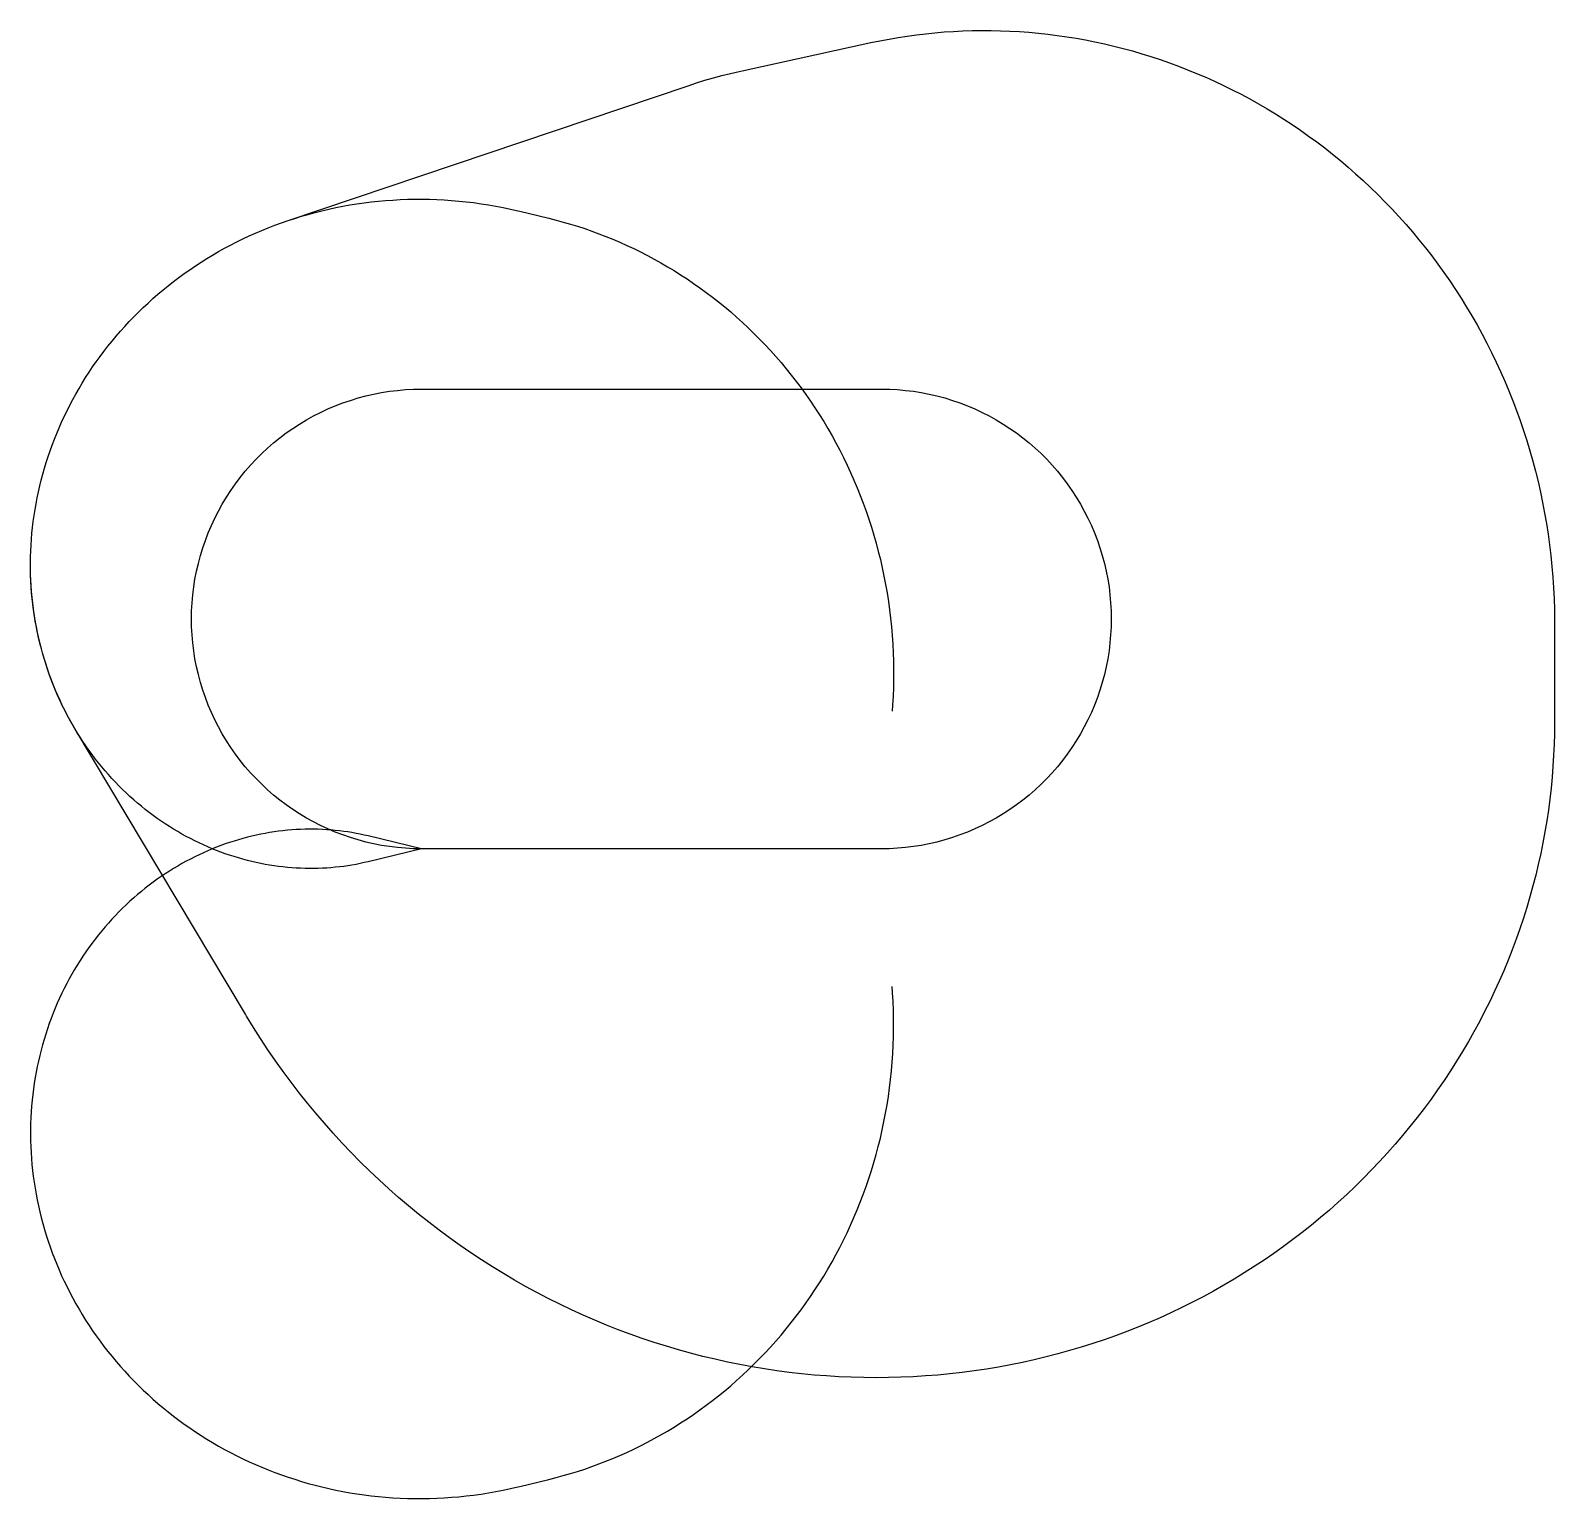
# Model space of a CAD drawing. Header units: metres. Extents: x -15737 to 45616, y -26156 to 32948.
import ezdxf

# ---------------------------------------------------------------- set-up
doc = ezdxf.new("R2010")
doc.units = ezdxf.units.M

msp = doc.modelspace()

# ---------------------------------------------------------------- linework, layer by layer
at = {"layer": 'NorminalTrack', "color": 1}
msp.add_lwpolyline([(0, 0), (0, 0), (-323, 6), (-646, 23), (-967, 51), (-1288, 90), (-1607, 141), (-1924, 202), (-2239, 275), (-2551, 359), (-2860, 453), (-3165, 558), (-3467, 674), (-3764, 800), (-4057, 937), (-4345, 1083), (-4628, 1240), (-4904, 1406), (-5175, 1582), (-5440, 1768), (-5698, 1962), (-5949, 2165), (-6193, 2377), (-6429, 2598), (-6658, 2826), (-6878, 3062), (-7090, 3306), (-7293, 3557), (-7488, 3815), (-7673, 4080), (-7849, 4351), (-8015, 4628), (-8172, 4910), (-8318, 5198), (-8455, 5491), (-8581, 5788), (-8697, 6090), (-8802, 6395), (-8897, 6704), (-8980, 7016), (-9053, 7331), (-9115, 7648), (-9165, 7967), (-9204, 8288), (-9233, 8610), (-9249, 8932), (-9255, 9255), (-9249, 9578), (-9233, 9901), (-9204, 10223), (-9165, 10543), (-9115, 10862), (-9053, 11179), (-8980, 11494), (-8897, 11806), (-8802, 12115), (-8697, 12421), (-8581, 12722), (-8455, 13020), (-8318, 13312), (-8172, 13600), (-8015, 13883), (-7849, 14160), (-7673, 14431), (-7488, 14695), (-7293, 14953), (-7090, 15204), (-6878, 15448), (-6658, 15684), (-6429, 15913), (-6193, 16133), (-5949, 16345), (-5698, 16548), (-5440, 16743), (-5175, 16928), (-4904, 17104), (-4628, 17270), (-4345, 17427), (-4057, 17574), (-3764, 17710), (-3467, 17836), (-3165, 17952), (-2860, 18057), (-2551, 18152), (-2239, 18235), (-1924, 18308), (-1607, 18370), (-1288, 18420), (-967, 18460), (-646, 18488), (-323, 18505), (0, 18510), (0, 18510), (18516, 18510), (18516, 18510), (18839, 18505), (19161, 18488), (19483, 18460), (19804, 18420), (20123, 18370), (20440, 18308), (20755, 18235), (21067, 18152), (21376, 18057), (21681, 17952), (21983, 17836), (22280, 17710), (22573, 17574), (22861, 17427), (23143, 17270), (23420, 17104), (23691, 16928), (23956, 16743), (24214, 16548), (24465, 16345), (24709, 16133), (24945, 15913), (25173, 15684), (25394, 15448), (25606, 15204), (25809, 14953), (26003, 14695), (26189, 14431), (26364, 14160), (26531, 13883), (26687, 13600), (26834, 13312), (26971, 13020), (27097, 12722), (27213, 12421), (27318, 12115), (27412, 11806), (27496, 11494), (27569, 11179), (27630, 10862), (27681, 10543), (27720, 10223), (27748, 9901), (27765, 9578), (27771, 9255), (27765, 8932), (27748, 8610), (27720, 8288), (27681, 7967), (27630, 7648), (27569, 7331), (27496, 7016), (27412, 6704), (27318, 6395), (27213, 6090), (27097, 5788), (26971, 5491), (26834, 5198), (26687, 4910), (26531, 4628), (26364, 4351), (26189, 4080), (26003, 3815), (25809, 3557), (25606, 3306), (25394, 3062), (25173, 2826), (24945, 2598), (24709, 2377), (24465, 2165), (24214, 1962), (23956, 1768), (23691, 1582), (23420, 1406), (23143, 1240), (22861, 1083), (22573, 937), (22280, 800), (21983, 674), (21681, 558), (21376, 453), (21067, 359), (20755, 275), (20440, 202), (20123, 141), (19804, 90), (19483, 51), (19161, 23), (18839, 6), (18516, 0), (0, 0)], dxfattribs=at)
at = {"layer": 'WindSpiral', "color": 5}
for points in [[(0, 0), (-2137, -518), (-2300, -556), (-2463, -591), (-2628, -624), (-2794, -654), (-2961, -680), (-3129, -705), (-3298, -726), (-3469, -744), (-3640, -759), (-3812, -772), (-3985, -781), (-4159, -788), (-4334, -791), (-4509, -792), (-4685, -789), (-4861, -783), (-5038, -774), (-5216, -762), (-5394, -747), (-5572, -729), (-5751, -707), (-5930, -683), (-6109, -655), (-6288, -624), (-6467, -589), (-6646, -552), (-6826, -511), (-7005, -466), (-7184, -419), (-7363, -368), (-7541, -314), (-7720, -257), (-7897, -196), (-8075, -132), (-8251, -64), (-8428, 6), (-8603, 80), (-8778, 158), (-8952, 238), (-9125, 322), (-9298, 410), (-9469, 500), (-9640, 594), (-9809, 692), (-9977, 792), (-10144, 896), (-10310, 1003), (-10474, 1113), (-10637, 1226), (-10798, 1343), (-10958, 1463), (-11116, 1586), (-11273, 1712), (-11428, 1842), (-11581, 1974), (-11732, 2110), (-11882, 2249), (-12029, 2390), (-12175, 2535), (-12318, 2683), (-12459, 2833), (-12598, 2987), (-12735, 3144), (-12869, 3303), (-13001, 3465), (-13131, 3630), (-13258, 3798), (-13382, 3969), (-13504, 4142), (-13624, 4318), (-13740, 4496), (-13854, 4677), (-13965, 4861), (-14073, 5047), (-14178, 5235), (-14280, 5426), (-14379, 5619), (-14475, 5815), (-14568, 6013), (-14657, 6213), (-14744, 6415), (-14827, 6619), (-14906, 6825), (-14983, 7034), (-15056, 7244), (-15125, 7456), (-15191, 7670), (-15253, 7885), (-15312, 8102), (-15367, 8321), (-15419, 8542), (-15466, 8764), (-15510, 8987), (-15551, 9212), (-15587, 9438), (-15620, 9666), (-15648, 9895), (-15673, 10124), (-15694, 10355), (-15710, 10587), (-15723, 10820), (-15732, 11053), (-15736, 11288), (-15737, 11523), (-15733, 11758), (-15726, 11995), (-15714, 12231), (-15698, 12469), (-15678, 12706), (-15653, 12944), (-15625, 13182), (-15592, 13420), (-15555, 13658), (-15513, 13897), (-15467, 14135), (-15417, 14372), (-15363, 14610), (-15305, 14847), (-15242, 15084), (-15175, 15320), (-15103, 15556), (-15027, 15791), (-14947, 16026), (-14863, 16259), (-14774, 16492), (-14681, 16724), (-14584, 16955), (-14482, 17184), (-14377, 17412), (-14266, 17640), (-14152, 17865), (-14034, 18090), (-13911, 18312), (-13784, 18533), (-13653, 18753), (-13517, 18971), (-13378, 19186), (-13234, 19400), (-13087, 19612), (-12935, 19822), (-12779, 20030), (-12619, 20236), (-12455, 20439), (-12288, 20640), (-12116, 20838), (-11941, 21034), (-11761, 21227), (-11578, 21418), (-11391, 21606), (-11200, 21790), (-11006, 21973), (-10808, 22152), (-10607, 22328), (-10401, 22501), (-10193, 22670), (-9981, 22837), (-9765, 23000), (-9546, 23160), (-9324, 23316), (-9099, 23469), (-8870, 23618), (-8639, 23764), (-8404, 23906), (-8166, 24044), (-7925, 24178), (-7682, 24308), (-7435, 24434), (-7186, 24557), (-6934, 24675), (-6679, 24789), (-6422, 24899), (-6163, 25004), (-5901, 25106), (-5636, 25203), (-5370, 25295), (-5370, 25295), (10734, 30726), (11071, 30836), (11411, 30941), (11753, 31040), (12097, 31133), (12444, 31220), (12793, 31302), (12913, 31328), (18097, 32458), (18460, 32534), (18825, 32603), (19192, 32667), (19560, 32724), (19931, 32774), (20302, 32819), (20675, 32856), (21050, 32888), (21425, 32913), (21801, 32931), (22179, 32943), (22557, 32948), (22936, 32947), (23315, 32939), (23695, 32924), (24076, 32903), (24456, 32875), (24837, 32840), (25218, 32799), (25598, 32751), (25979, 32696), (26358, 32634), (26738, 32566), (27117, 32491), (27495, 32409), (27872, 32320), (28249, 32225), (28624, 32123), (28998, 32014), (29371, 31899), (29742, 31777), (30112, 31648), (30480, 31513), (30846, 31370), (31210, 31222), (31573, 31066), (31933, 30904), (32291, 30736), (32646, 30561), (32999, 30380), (33350, 30192), (33697, 29997), (34042, 29797), (34384, 29590), (34722, 29376), (35058, 29157), (35390, 28931), (35718, 28699), (36043, 28461), (36365, 28217), (36682, 27967), (36996, 27711), (37306, 27450), (37611, 27182), (37913, 26909), (38210, 26630), (38502, 26345), (38790, 26055), (39074, 25759), (39352, 25458), (39626, 25152), (39895, 24841), (40159, 24524), (40417, 24202), (40671, 23875), (40919, 23544), (41161, 23207), (41398, 22866), (41630, 22520), (41856, 22170), (42076, 21815), (42290, 21456), (42498, 21092), (42700, 20725), (42896, 20353), (43085, 19977), (43269, 19598), (43446, 19215), (43616, 18828), (43780, 18438), (43938, 18044), (44089, 17647), (44233, 17246), (44370, 16843), (44500, 16437), (44624, 16027), (44740, 15615), (44850, 15201), (44952, 14784), (45047, 14364), (45135, 13943), (45216, 13519), (45290, 13093), (45356, 12665), (45415, 12236), (45466, 11805), (45510, 11372), (45546, 10939), (45575, 10503), (45596, 10067), (45610, 9630), (45616, 9192), (45616, 9064), (45616, 5083), (45613, 4644), (45601, 4205), (45582, 3765), (45555, 3325), (45520, 2884), (45478, 2444), (45428, 2004), (45370, 1564), (45304, 1125), (45231, 686), (45150, 248), (45061, -189), (44964, -626), (44859, -1061), (44747, -1495), (44627, -1927), (44499, -2358), (44364, -2788), (44221, -3215), (44070, -3641), (43912, -4065), (43746, -4486), (43572, -4905), (43391, -5322), (43203, -5735), (43006, -6147), (42803, -6555), (42592, -6960), (42374, -7362), (42148, -7761), (41915, -8156), (41675, -8548), (41428, -8936), (41173, -9321), (40912, -9701), (40644, -10077), (40368, -10449), (40086, -10817), (39797, -11180), (39501, -11539), (39199, -11893), (38890, -12242), (38575, -12586), (38253, -12926), (37925, -13259), (37590, -13588), (37250, -13911), (36903, -14229), (36551, -14541), (36192, -14847), (35828, -15147), (35458, -15442), (35082, -15730), (34701, -16012), (34314, -16288), (33922, -16557), (33525, -16820), (33123, -17076), (32716, -17326), (32304, -17568), (31887, -17804), (31466, -18033), (31040, -18255), (30610, -18469), (30175, -18676), (29737, -18876), (29294, -19069), (28847, -19254), (28397, -19431), (27943, -19601), (27485, -19763), (27024, -19917), (26560, -20064), (26092, -20202), (25622, -20333), (25149, -20455), (24673, -20569), (24194, -20675), (23713, -20773), (23230, -20863), (22745, -20944), (22258, -21017), (21768, -21081), (21277, -21137), (20785, -21185), (20291, -21223), (19796, -21254), (19300, -21275), (18802, -21288), (18304, -21293), (17806, -21288), (17306, -21275), (16807, -21253), (16307, -21223), (15807, -21184), (15307, -21135), (14808, -21079), (14309, -21013), (13810, -20938), (13312, -20855), (12815, -20763), (12319, -20662), (11825, -20552), (11331, -20434), (10840, -20307), (10349, -20171), (9861, -20026), (9374, -19873), (8890, -19711), (8408, -19540), (7928, -19361), (7451, -19173), (6977, -18976), (6506, -18771), (6037, -18558), (5572, -18336), (5110, -18106), (4652, -17867), (4197, -17620), (3747, -17365), (3300, -17102), (2857, -16831), (2418, -16551), (1984, -16264), (1554, -15968), (1129, -15665), (709, -15354), (294, -15036), (-116, -14710), (-521, -14376), (-920, -14035), (-1314, -13686), (-1703, -13330), (-2085, -12967), (-2462, -12597), (-2832, -12220), (-3197, -11836), (-3555, -11446), (-3906, -11048), (-4251, -10644), (-4590, -10234), (-4921, -9817), (-5246, -9394), (-5564, -8964), (-5874, -8529), (-6177, -8088), (-6473, -7641), (-6761, -7188), (-7042, -6730), (-7084, -6660), (-13941, 4822), (-14050, 5007), (-14156, 5195), (-14258, 5386), (-14358, 5578), (-14455, 5773), (-14548, 5971), (-14639, 6170), (-14726, 6372), (-14809, 6576), (-14890, 6782), (-14967, 6989), (-15040, 7199), (-15111, 7411), (-15177, 7624), (-15240, 7839), (-15300, 8056), (-15356, 8275), (-15408, 8495), (-15457, 8717), (-15501, 8940), (-15542, 9165), (-15580, 9391), (-15613, 9618), (-15642, 9846), (-15668, 10076), (-15690, 10306), (-15707, 10538), (-15721, 10770), (-15730, 11004), (-15736, 11238), (-15737, 11437)], [(0, 0), (-2137, -518), (-2300, -556), (-2463, -591), (-2628, -624), (-2794, -654), (-2961, -680), (-3129, -705), (-3298, -726), (-3469, -744), (-3640, -759), (-3812, -772), (-3985, -781), (-4159, -788), (-4334, -791), (-4509, -792), (-4685, -789), (-4861, -783), (-5038, -774), (-5216, -762), (-5394, -747), (-5572, -729), (-5751, -707), (-5930, -683), (-6109, -655), (-6288, -624), (-6467, -589), (-6646, -552), (-6826, -511), (-7005, -466), (-7184, -419), (-7363, -368), (-7541, -314), (-7720, -257), (-7897, -196), (-8075, -132), (-8251, -64), (-8428, 6), (-8603, 80), (-8778, 158), (-8952, 238), (-9125, 322), (-9298, 410), (-9469, 500), (-9640, 594), (-9809, 692), (-9977, 792), (-10144, 896), (-10310, 1003), (-10474, 1113), (-10637, 1226), (-10798, 1343), (-10958, 1463), (-11116, 1586), (-11273, 1712), (-11428, 1842), (-11581, 1974), (-11732, 2110), (-11882, 2249), (-12029, 2390), (-12175, 2535), (-12318, 2683), (-12459, 2833), (-12598, 2987), (-12735, 3144), (-12869, 3303), (-13001, 3465), (-13131, 3630), (-13258, 3798), (-13382, 3969), (-13504, 4142), (-13624, 4318), (-13740, 4496), (-13854, 4677), (-13965, 4861), (-14073, 5047), (-14178, 5235), (-14280, 5426), (-14379, 5619), (-14475, 5815), (-14568, 6013), (-14657, 6213), (-14744, 6415), (-14827, 6619), (-14906, 6825), (-14983, 7034), (-15056, 7244), (-15125, 7456), (-15191, 7670), (-15253, 7885), (-15312, 8102), (-15367, 8321), (-15419, 8542), (-15466, 8764), (-15510, 8987), (-15551, 9212), (-15587, 9438), (-15620, 9666), (-15648, 9895), (-15673, 10124), (-15694, 10355), (-15710, 10587), (-15723, 10820), (-15732, 11053), (-15736, 11288), (-15737, 11523), (-15733, 11758), (-15726, 11995), (-15714, 12231), (-15698, 12469), (-15678, 12706), (-15653, 12944), (-15625, 13182), (-15592, 13420), (-15555, 13658), (-15513, 13897), (-15467, 14135), (-15417, 14372), (-15363, 14610), (-15305, 14847), (-15242, 15084), (-15175, 15320), (-15103, 15556), (-15027, 15791), (-14947, 16026), (-14863, 16259), (-14774, 16492), (-14681, 16724), (-14584, 16955), (-14482, 17184), (-14377, 17412), (-14266, 17640), (-14152, 17865), (-14034, 18090), (-13911, 18312), (-13784, 18533), (-13653, 18753), (-13517, 18971), (-13378, 19186), (-13234, 19400), (-13087, 19612), (-12935, 19822), (-12779, 20030), (-12619, 20236), (-12455, 20439), (-12288, 20640), (-12116, 20838), (-11941, 21034), (-11761, 21227), (-11578, 21418), (-11391, 21606), (-11200, 21790), (-11006, 21973), (-10808, 22152), (-10607, 22328), (-10401, 22501), (-10193, 22670), (-9981, 22837), (-9765, 23000), (-9546, 23160), (-9324, 23316), (-9099, 23469), (-8870, 23618), (-8639, 23764), (-8404, 23906), (-8166, 24044), (-7925, 24178), (-7682, 24308), (-7435, 24434), (-7186, 24557), (-6934, 24675), (-6679, 24789), (-6422, 24899), (-6163, 25004), (-5901, 25106), (-5636, 25203), (-5370, 25295), (-5101, 25383), (-4830, 25467), (-4557, 25546), (-4282, 25620), (-4005, 25690), (-3726, 25755), (-3445, 25815), (-3163, 25871), (-2880, 25922), (-2594, 25968), (-2308, 26008), (-2020, 26045), (-1730, 26076), (-1440, 26102), (-1149, 26123), (-856, 26139), (-563, 26150), (-269, 26156), (26, 26156), (322, 26152), (618, 26142), (914, 26127), (1211, 26107), (1508, 26082), (1806, 26051), (2103, 26016), (2401, 25975), (2698, 25928), (2995, 25877), (3292, 25820), (3588, 25757), (3884, 25690), (3964, 25671), (5130, 25388), (5420, 25315), (5710, 25236), (5999, 25153), (6286, 25064), (6573, 24970), (6859, 24871), (7144, 24766), (7428, 24657), (7710, 24542), (7990, 24422), (8270, 24297), (8547, 24167), (8823, 24031), (9097, 23891), (9369, 23745), (9639, 23595), (9907, 23439), (10173, 23279), (10437, 23113), (10698, 22943), (10957, 22767), (11213, 22587), (11467, 22402), (11717, 22212), (11965, 22017), (12210, 21818), (12452, 21614), (12691, 21405), (12927, 21192), (13160, 20974), (13389, 20752), (13614, 20525), (13836, 20294), (14055, 20058), (14270, 19819), (14481, 19575), (14688, 19326), (14891, 19074), (15090, 18818), (15286, 18558), (15476, 18294), (15663, 18026), (15845, 17754), (16023, 17479), (16197, 17200), (16366, 16917), (16530, 16631), (16690, 16342), (16844, 16049), (16994, 15753), (17139, 15453), (17279, 15151), (17415, 14846), (17545, 14538), (17669, 14227), (17789, 13913), (17903, 13596), (18012, 13277), (18116, 12956), (18214, 12632), (18307, 12305), (18394, 11977), (18476, 11646), (18552, 11314), (18622, 10979), (18686, 10643), (18745, 10305), (18798, 9965), (18845, 9624), (18887, 9281), (18922, 8937), (18951, 8592), (18975, 8245), (18992, 7898), (19003, 7550), (19009, 7201), (19008, 6851), (19001, 6500), (18988, 6150), (18969, 5798), (18951, 5542)], [(0, 0), (-2137, 518), (-2300, 556), (-2463, 591), (-2628, 624), (-2794, 654), (-2961, 680), (-3129, 705), (-3298, 726), (-3469, 744), (-3640, 759), (-3812, 772), (-3985, 781), (-4159, 788), (-4334, 791), (-4509, 792), (-4685, 789), (-4861, 783), (-5038, 774), (-5216, 762), (-5394, 747), (-5572, 729), (-5751, 707), (-5930, 683), (-6109, 655), (-6288, 624), (-6467, 589), (-6646, 552), (-6826, 511), (-7005, 466), (-7184, 419), (-7363, 368), (-7541, 314), (-7720, 257), (-7897, 196), (-8075, 132), (-8251, 64), (-8428, -6), (-8603, -80), (-8778, -158), (-8952, -238), (-9125, -322), (-9298, -410), (-9469, -500), (-9640, -594), (-9809, -692), (-9977, -792), (-10144, -896), (-10310, -1003), (-10474, -1113), (-10637, -1226), (-10798, -1343), (-10958, -1463), (-11116, -1586), (-11273, -1712), (-11428, -1842), (-11581, -1974), (-11732, -2110), (-11882, -2249), (-12029, -2390), (-12175, -2535), (-12318, -2683), (-12459, -2833), (-12598, -2987), (-12735, -3144), (-12869, -3303), (-13001, -3465), (-13131, -3630), (-13258, -3798), (-13382, -3969), (-13504, -4142), (-13624, -4318), (-13740, -4496), (-13854, -4677), (-13965, -4861), (-14073, -5047), (-14178, -5235), (-14280, -5426), (-14379, -5619), (-14475, -5815), (-14568, -6013), (-14657, -6213), (-14744, -6415), (-14827, -6619), (-14906, -6825), (-14983, -7034), (-15056, -7244), (-15125, -7456), (-15191, -7670), (-15253, -7885), (-15312, -8102), (-15367, -8321), (-15419, -8542), (-15466, -8764), (-15510, -8987), (-15551, -9212), (-15587, -9438), (-15620, -9666), (-15648, -9895), (-15673, -10124), (-15694, -10355), (-15710, -10587), (-15723, -10820), (-15732, -11053), (-15736, -11288), (-15737, -11523), (-15733, -11758), (-15726, -11995), (-15714, -12231), (-15698, -12469), (-15678, -12706), (-15653, -12944), (-15625, -13182), (-15592, -13420), (-15555, -13658), (-15513, -13897), (-15467, -14135), (-15417, -14372), (-15363, -14610), (-15305, -14847), (-15242, -15084), (-15175, -15320), (-15103, -15556), (-15027, -15791), (-14947, -16026), (-14863, -16259), (-14774, -16492), (-14681, -16724), (-14584, -16955), (-14482, -17184), (-14377, -17412), (-14266, -17640), (-14152, -17865), (-14034, -18090), (-13911, -18312), (-13784, -18533), (-13653, -18753), (-13517, -18971), (-13378, -19186), (-13234, -19400), (-13087, -19612), (-12935, -19822), (-12779, -20030), (-12619, -20236), (-12455, -20439), (-12288, -20640), (-12116, -20838), (-11941, -21034), (-11761, -21227), (-11578, -21418), (-11391, -21606), (-11200, -21790), (-11006, -21973), (-10808, -22152), (-10607, -22328), (-10401, -22501), (-10193, -22670), (-9981, -22837), (-9765, -23000), (-9546, -23160), (-9324, -23316), (-9099, -23469), (-8870, -23618), (-8639, -23764), (-8404, -23906), (-8166, -24044), (-7925, -24178), (-7682, -24308), (-7435, -24434), (-7186, -24557), (-6934, -24675), (-6679, -24789), (-6422, -24899), (-6163, -25004), (-5901, -25106), (-5636, -25203), (-5370, -25295), (-5101, -25383), (-4830, -25467), (-4557, -25546), (-4282, -25620), (-4005, -25690), (-3726, -25755), (-3445, -25815), (-3163, -25871), (-2880, -25922), (-2594, -25968), (-2308, -26008), (-2020, -26045), (-1730, -26076), (-1440, -26102), (-1149, -26123), (-856, -26139), (-563, -26150), (-269, -26156), (26, -26156), (322, -26152), (618, -26142), (914, -26127), (1211, -26107), (1508, -26082), (1806, -26051), (2103, -26016), (2401, -25975), (2698, -25928), (2995, -25877), (3292, -25820), (3588, -25757), (3884, -25690), (3964, -25671), (5130, -25388), (5420, -25315), (5710, -25236), (5999, -25153), (6286, -25064), (6573, -24970), (6859, -24871), (7144, -24766), (7428, -24657), (7710, -24542), (7990, -24422), (8270, -24297), (8547, -24167), (8823, -24031), (9097, -23891), (9369, -23745), (9639, -23595), (9907, -23439), (10173, -23279), (10437, -23113), (10698, -22943), (10957, -22767), (11213, -22587), (11467, -22402), (11717, -22212), (11965, -22017), (12210, -21818), (12452, -21614), (12691, -21405), (12927, -21192), (13160, -20974), (13389, -20752), (13614, -20525), (13836, -20294), (14055, -20058), (14270, -19819), (14481, -19575), (14688, -19326), (14891, -19074), (15090, -18818), (15286, -18558), (15476, -18294), (15663, -18026), (15845, -17754), (16023, -17479), (16197, -17200), (16366, -16917), (16530, -16631), (16690, -16342), (16844, -16049), (16994, -15753), (17139, -15453), (17279, -15151), (17415, -14846), (17545, -14538), (17669, -14227), (17789, -13913), (17903, -13596), (18012, -13277), (18116, -12956), (18214, -12632), (18307, -12305), (18394, -11977), (18476, -11646), (18552, -11314), (18622, -10979), (18686, -10643), (18745, -10305), (18798, -9965), (18845, -9624), (18887, -9281), (18922, -8937), (18951, -8592), (18975, -8245), (18992, -7898), (19003, -7550), (19009, -7201), (19008, -6851), (19001, -6500), (18988, -6150), (18969, -5798), (18951, -5542)]]:
    msp.add_lwpolyline(points, dxfattribs=at)

doc.saveas('drawing.dxf')
